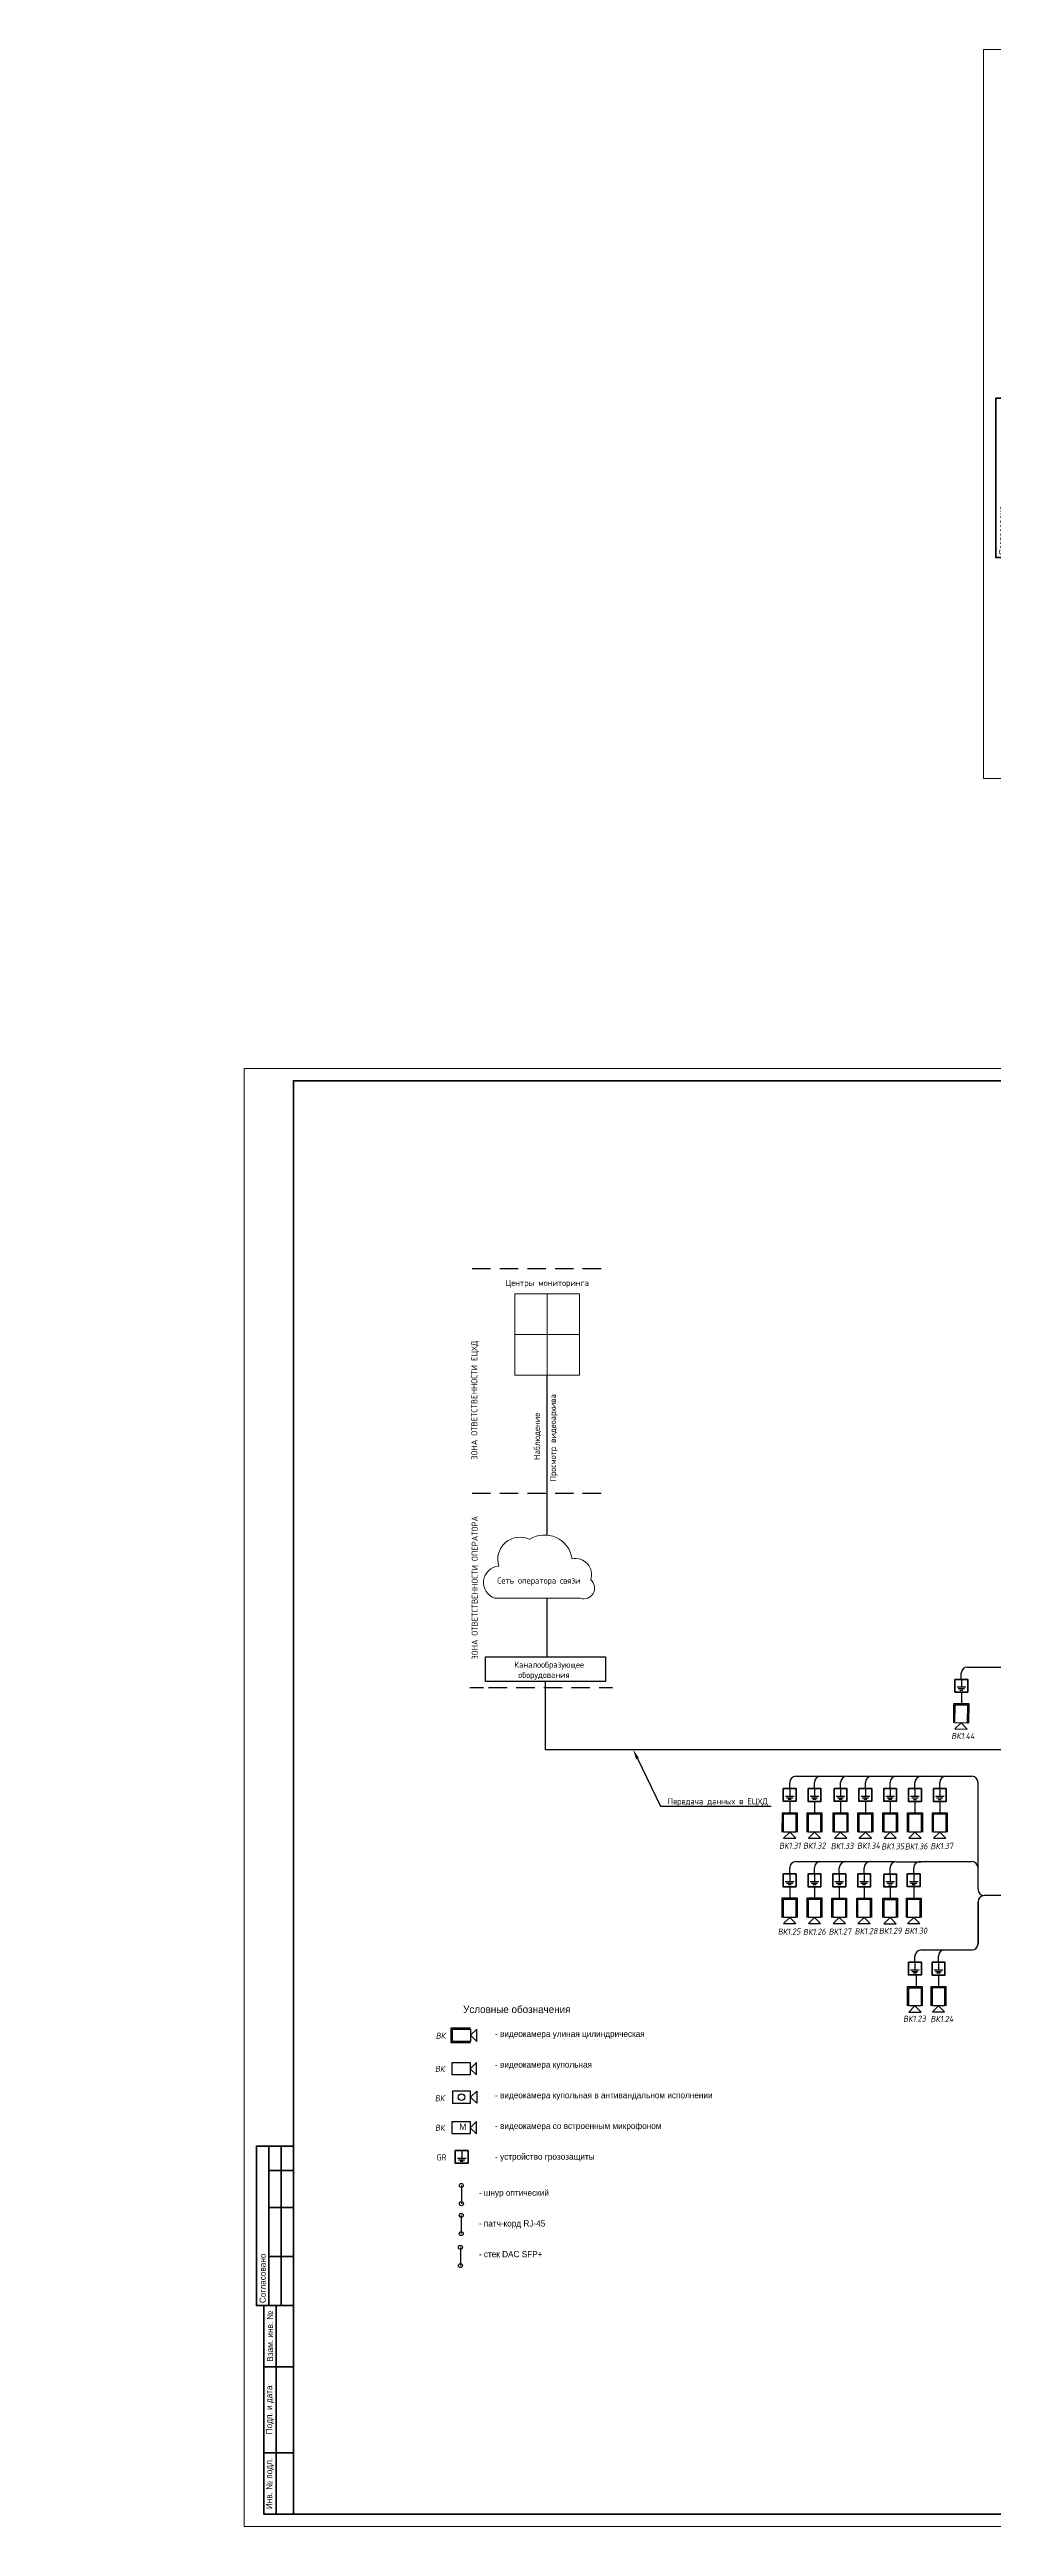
# Model space of a CAD drawing. Header units: millimetres. Extents: x -495897 to 1376592, y -28539 to 470976.
# Drawn here: x 349100 to 387531, y 339978 to 440888 of the extents above; entities that cross this region are included whole.
import ezdxf
from ezdxf import colors
from ezdxf.entities.mleader import LeaderData, LeaderLine
from ezdxf.enums import TextEntityAlignment as Align
from ezdxf.math import Vec2, Vec3

# ---------------------------------------------------------------- set-up
doc = ezdxf.new("R2010")
doc.units = ezdxf.units.MM
doc.set_wipeout_variables(frame=1)
for name, color, linetype, lineweight in [('__ФОРМАТ', 7, 'Continuous', 40), ('E-Безопасность-G', 153, 'Continuous', 35), ('E-Данные-G', 140, 'Continuous', 35), ('RC-Видеонаблюдение', 5, 'Continuous', 30), ('RC-Выноски', 7, 'Continuous', 0), ('RC-Линии_связи-Адресные', 5, 'Continuous', 30), ('лс', 5, 'Continuous', 30), ('НО ВН - ВК', 164, 'Continuous', 50)]:
    doc.layers.add(name, color=color, linetype=linetype, lineweight=lineweight)
for name, color, linetype in [('_ОС_1 этаж', 7, 'Continuous'), ('PDF _ОХР', 7, 'Continuous'), ('PDF _Текст', 7, 'Continuous'), ('RC-Позиционные_обозначения', 7, 'Continuous')]:
    doc.layers.add(name, color=color, linetype=linetype)
doc.layers.add('PDF _СОТ', color=7, linetype='Continuous', true_color=0xb82d00)
doc.layers.add('Границы листа', color=7, linetype='Continuous', lineweight=0, plot=False)
doc.styles.add('ALG_Mipgost', font='')
doc.styles.add('ICOCPEUR', font='isocpeur.ttf', dxfattribs={"height": 250})
doc.styles.add('ISOCPEUR', font='isocpeur.ttf', dxfattribs={"width": 0.9, "height": 350})
doc.styles.add('KOSTY_STYLE', font='isocpeur.ttf')
doc.styles.add('Mipgost', font='', dxfattribs={"height": 500})
doc.styles.add('Mipgost_5', font='', dxfattribs={"height": 250})
doc.styles.add('RubezhCAD', font='', dxfattribs={"oblique": 10})
doc.styles.get("Standard").update_dxf_attribs({"font": ''})
doc.styles.get('ALG_Mipgost').set_extended_font_data('Mipgost')
doc.styles.get('Mipgost').set_extended_font_data('Mipgost')
doc.styles.get('Mipgost_5').set_extended_font_data('Mipgost')
doc.styles.get('RubezhCAD').set_extended_font_data('GOST type A')
doc.styles.get('Standard').set_extended_font_data('GOST type B')

# ---------------------------------------------------------------- blocks, each defined once
blk = doc.blocks.new('*U992')
for p, q in [((5, 155), (5, 90)), ((15, 155), (15, 90))]:
    blk.add_line(p, q)
at = {"lineweight": -2}
for p, q in [((10, 155), (10, 90)), ((10, 145), (20, 145)), ((10, 130), (20, 130)), ((10, 110), (20, 110)), ((13, 90), (13, 5)), ((8, 65), (20, 65)), ((8, 30), (20, 30))]:
    blk.add_line(p, q, dxfattribs=at)
blk.add_lwpolyline([(20, 5), (836, 5), (836, 589), (20, 589)], close=True, dxfattribs=at)
for points in [[(20, 155), (5, 155), (5, 90), (8, 90)], [(20, 5), (8, 5), (8, 90), (20, 90)]]:
    blk.add_lwpolyline(points, dxfattribs=at)
at = {"layer": 'Границы листа'}
blk.add_lwpolyline([(841, 0), (0, 0), (0, 594), (841, 594)], close=True, dxfattribs=at)
at = {"lineweight": 30, "style": 'Mipgost_5'}
blk.add_text('Согласовано', height=2.5, rotation=90, dxfattribs=at).set_placement((7.5, 91), align=Align.MIDDLE_LEFT)
for s, p in [('Взам. инв. №', (10.5, 77.5)), ('Подп. и дата', (10.5, 47.5)), ('Инв. № подл.', (10.5, 17.5))]:
    blk.add_text(s, height=2.5, rotation=90, dxfattribs=at).set_placement(p, align=Align.MIDDLE)
at = {"lineweight": 13, "oblique": 10, "flags": 8}
blk.add_attdef('ФОРМАТ', (801.9, 1.1), '', height=3, dxfattribs=at)
blk = doc.blocks.new('RC-UGO-CAM-03')
blk.add_wipeout([(3.7, 0), (6.2, 2.5), (6.2, -2.5)])
blk.add_wipeout([(-3.7, -2.5), (-3.7, 2.5), (3.7, 2.5), (3.7, -2.5)])
for p, q in [((3.7, 0), (6.2, 2.5)), ((6.2, 2.5), (6.2, -2.5)), ((3.7, 0), (6.2, -2.5))]:
    blk.add_line(p, q)
blk.add_lwpolyline([(3.7, 3), (-4.2, 3), (-4.2, -3), (3.7, -3)])
blk.add_lwpolyline([(3.7, -2.5), (3.7, 2.5), (-3.7, 2.5), (-3.7, -2.5), (3.7, -2.5)], close=True)
blk.add_attdef('PSTN', text='', height=2.5).set_placement((4.6, 3.3), align=Align.BOTTOM_LEFT)
blk = doc.blocks.new('грозозащита')
blk.add_wipeout([(-262, 0), (-262, 520), (262, 520), (262, 0)])
at = {"color": 7}
for p, q in [((0, 201), (-177, 201)), ((0, 132), (-128, 132)), ((62, 70), (-62, 70)), ((0, 482), (0, 201)), ((177, 201), (0, 201)), ((124, 132), (0, 132))]:
    blk.add_line(p, q, dxfattribs=at)
at = {"layer": 'НО ВН - ВК'}
blk.add_line((-262, 0), (-262, 520), dxfattribs=at)
at = {"layer": 'НО ВН - ВК', "color": 6}
blk.add_lwpolyline([(-262, 520), (262, 520), (262, 0), (-262, 0)], close=True, dxfattribs=at)
blk = doc.blocks.new('RC-UGO-CAM-01')
at = {"color": 1}
blk.add_wipeout([(3.7, 0), (6.2, 2.5), (6.2, -2.5)], dxfattribs=at)
blk.add_wipeout([(-3.7, -2.5), (-3.7, 2.5), (3.7, 2.5), (3.7, -2.5)], dxfattribs=at)
for p, q in [((3.7, 0), (6.2, 2.5)), ((6.2, 2.5), (6.2, -2.5)), ((3.7, 0), (6.2, -2.5))]:
    blk.add_line(p, q, dxfattribs=at)
blk.add_lwpolyline([(3.7, -2.5), (3.7, 2.5), (-3.7, 2.5), (-3.7, -2.5), (3.7, -2.5)], close=True, dxfattribs=at)
blk.add_attdef('PSTN', text='', height=2.5).set_placement((4.6, 3.3), align=Align.BOTTOM_LEFT)
blk = doc.blocks.new('RC-UGO-CAM-02')
at = {"color": 1}
blk.add_wipeout([(-3.7, -2.5), (-3.7, 2.5), (3.7, 2.5), (3.7, -2.5)], dxfattribs=at)
for p, q in [((3.7, 0), (6.2, 2.5)), ((6.2, 2.5), (6.2, -2.5)), ((3.7, 0), (6.2, -2.5))]:
    blk.add_line(p, q, dxfattribs=at)
blk.add_lwpolyline([(3.7, -2.5), (3.7, 2.5), (-3.7, 2.5), (-3.7, -2.5), (3.7, -2.5)], close=True, dxfattribs=at)
blk.add_circle((0, 0), 1.33, dxfattribs=at)
blk.add_attdef('PSTN', text='', height=2.5).set_placement((4.6, 3.3), align=Align.BOTTOM_LEFT)
blk = doc.blocks.new('*U993')
for p, q in [((5, 155), (5, 90)), ((15, 155), (15, 90))]:
    blk.add_line(p, q)
at = {"lineweight": -2}
for p, q in [((10, 155), (10, 90)), ((10, 145), (20, 145)), ((10, 130), (20, 130)), ((10, 110), (20, 110)), ((13, 90), (13, 5)), ((8, 65), (20, 65)), ((8, 30), (20, 30))]:
    blk.add_line(p, q, dxfattribs=at)
blk.add_lwpolyline([(20, 5), (205, 5), (205, 292), (20, 292)], close=True, dxfattribs=at)
for points in [[(20, 155), (5, 155), (5, 90), (8, 90)], [(20, 5), (8, 5), (8, 90), (20, 90)]]:
    blk.add_lwpolyline(points, dxfattribs=at)
at = {"layer": 'Границы листа'}
blk.add_lwpolyline([(210, 0), (0, 0), (0, 297), (210, 297)], close=True, dxfattribs=at)
at = {"lineweight": 30, "style": 'Mipgost_5'}
blk.add_text('Согласовано', height=2.5, rotation=90, dxfattribs=at).set_placement((7.5, 91), align=Align.MIDDLE_LEFT)
for s, p in [('Взам. инв. №', (10.5, 77.5)), ('Подп. и дата', (10.5, 47.5)), ('Инв. № подл.', (10.5, 17.5))]:
    blk.add_text(s, height=2.5, rotation=90, dxfattribs=at).set_placement(p, align=Align.MIDDLE)
at = {"lineweight": 13, "oblique": 10, "flags": 8}
blk.add_attdef('ФОРМАТ', (170.9, 1.1), '', height=3, dxfattribs=at)

msp = doc.modelspace()

# ---------------------------------------------------------------- linework, layer by layer
at = {"layer": '_ОС_1 этаж'}
msp.add_lwpolyline([(366849.933, 374398.494), (366849.933, 375403.937), (371735.74, 375403.937), (371735.74, 374398.494)], close=True, dxfattribs=at)
at = {"layer": 'E-Безопасность-G', "color": 5}
msp.add_line((386909.014, 365431.634), (386907.336, 363714.316), dxfattribs=at)
at = {"layer": 'PDF _ОХР', "linetype": 'Continuous', "lineweight": 20}
for p, q in [((368049.122, 390194.533), (368049.122, 386879.204)), ((368049.122, 390194.533), (370672.519, 390194.533)), ((369360.821, 390194.533), (369360.821, 386879.204)), ((370672.519, 386879.204), (370672.519, 390194.533))]:
    msp.add_line(p, q, dxfattribs=at)
at = {"layer": 'PDF _ОХР', "color": 30, "linetype": 'Continuous', "lineweight": 30, "true_color": 0xf26722}
for points in [[(366306.065, 391229.782), (367057.426, 391229.782)], [(367430.984, 391229.782), (368182.346, 391229.782)], [(368555.904, 391229.782), (369307.265, 391229.782)], [(369680.824, 391229.782), (370432.185, 391229.782)], [(370805.743, 391229.782), (371557.105, 391229.782)], [(366306.065, 382073.887), (367057.426, 382073.887)], [(367430.984, 382073.887), (368182.346, 382073.887)], [(368555.904, 382073.887), (369307.265, 382073.887)], [(369680.824, 382073.887), (370432.185, 382073.887)], [(370805.743, 382073.887), (371557.105, 382073.887)], [(366215.503, 374157), (366762.07, 374157)], [(366976.772, 374157), (367728.133, 374157)], [(368101.691, 374157), (368853.053, 374157)], [(369226.611, 374157), (369977.972, 374157)], [(370351.53, 374157), (371102.892, 374157)], [(371476.45, 374157), (372023.017, 374157)]]:
    msp.add_lwpolyline(points, dxfattribs=at)
at = {"layer": 'PDF _ОХР', "linetype": 'Continuous', "lineweight": 20}
for points in [[(370672.519, 388534.746), (368049.122, 388534.746)], [(370672.519, 386879.204), (368049.122, 386879.204)], [(367229.673, 377790.913), (370723.292, 377790.913)]]:
    msp.add_lwpolyline(points, dxfattribs=at)
msp.add_lwpolyline([(368656.107, 380191.599, 0.6566260671), (367389.274, 379100.712, 0.8187952913), (367226.848, 377791.542)], format="xyb", dxfattribs=at)
for centre, radius, start, end in [((369260.896, 379249.064), 1122.797, 8.00352986, 122.57445556), ((370504.675, 378752.401), 664.339, 341.48803049, 101.64550361), ((370857.008, 378204.798), 435.11, 251.75170526, 50.07019337)]:
    msp.add_arc(centre, radius, start, end, dxfattribs=at)
at = {"layer": 'PDF _СОТ', "color": 6, "lineweight": 25}
msp.add_lwpolyline([(365867.889, 353868.717), (365866.831, 353126.565)], dxfattribs=at)
at = {"layer": 'PDF _СОТ', "color": 0, "lineweight": 25}
msp.add_lwpolyline([(365861.718, 352649.262), (365860.66, 351907.11)], dxfattribs=at)
at = {"layer": 'PDF _СОТ', "color": 32, "lineweight": 25, "true_color": 0xcd6928}
msp.add_lwpolyline([(365828.893, 351347.905), (365828.364, 350606.4)], dxfattribs=at)
at = {"layer": 'PDF _СОТ', "color": 6, "lineweight": 25}
for centre in [(365866.831, 353869.775), (365866.831, 353126.565)]:
    msp.add_circle(centre, 81.492, dxfattribs=at)
at = {"layer": 'PDF _СОТ', "color": 0, "lineweight": 25}
for centre in [(365860.66, 352650.32), (365860.66, 351907.11)]:
    msp.add_circle(centre, 81.492, dxfattribs=at)
at = {"layer": 'PDF _СОТ', "color": 32, "lineweight": 25, "true_color": 0xcd6928}
for centre in [(365827.835, 351348.964), (365828.364, 350606.4)]:
    msp.add_circle(centre, 81.492, dxfattribs=at)
at = {"layer": 'RC-Линии_связи-Адресные', "color": 5}
for p, q in [((386222.272, 374485.381), (386222.272, 374737.228)), ((386472.272, 374987.228), (406041.377, 374994.742)), ((379486.1, 370540.123), (380496.266, 370540.123)), ((380496.266, 370540.123), (381506.432, 370540.123)), ((381556.432, 370539.655), (382566.597, 370539.655)), ((382566.597, 370539.21), (383576.763, 370539.21)), ((383576.788, 370539.21), (384586.954, 370539.21)), ((384586.954, 370538.764), (385597.12, 370538.764)), ((385597.12, 370539.21), (386658.356, 370539.21)), ((379236.1, 370038.276), (379236.1, 370290.123)), ((380246.266, 370038.276), (380246.266, 370290.123)), ((381306.432, 370037.809), (381306.432, 370289.655)), ((382316.597, 370037.363), (382316.597, 370289.21)), ((383326.788, 370037.363), (383326.788, 370289.21)), ((384336.954, 370036.918), (384336.954, 370288.764)), ((385347.12, 370037.363), (385347.12, 370289.21)), ((386909.171, 365940.493), (386908.24, 370281.588)), ((379235.11, 366563.684), (379235.11, 366815.53)), ((379485.11, 367065.53), (380495.276, 367065.53)), ((380245.276, 366563.684), (380245.276, 366815.53)), ((380495.276, 367065.53), (381505.442, 367065.53)), ((381255.441, 366561.456), (381255.441, 366813.303)), ((382265.607, 366561.456), (382265.607, 366813.303)), ((383326.009, 366558.422), (383326.009, 366810.268)), ((384285.94, 366563.684), (384285.94, 366815.53)), ((394664.529, 365681.634), (387159.014, 365681.634)), ((384584.928, 363464.296), (386657.336, 363464.316)), ((385545.088, 363464.314), (386660.181, 363464.332)), ((384334.928, 362962.449), (384334.928, 363214.296)), ((385295.094, 362962.471), (385295.094, 363214.318))]:
    msp.add_line(p, q, dxfattribs=at)
for centre, start, end in [((386472.272, 374737.228), 90, 180), ((379486.1, 370290.123), 90, 180), ((380496.266, 370290.123), 90, 180), ((381556.432, 370289.655), 90, 180), ((382566.597, 370289.21), 90, 180), ((383576.788, 370289.21), 90, 180), ((384586.954, 370288.764), 90, 180), ((385597.12, 370289.21), 90, 180), ((386658.356, 370289.21), 0, 90), ((379485.11, 366815.53), 90, 180), ((380495.276, 366815.53), 90, 180), ((381505.441, 366813.303), 90, 180), ((386657.341, 366813.303), 0, 90), ((387159.014, 365931.634), 180, 270), ((387159.014, 365431.634), 90, 180), ((384584.928, 363214.296), 90, 180), ((385545.094, 363214.318), 90, 180), ((386657.336, 363714.316), 270, 0)]:
    msp.add_arc(centre, 250, start, end, dxfattribs=at)
at = {"layer": 'лс', "color": 4}
for points in [[(369360.821, 380367.405), (369360.821, 386879.204)], [(369360.821, 375403.937), (369360.821, 377790.913)]]:
    msp.add_lwpolyline(points, dxfattribs=at)

# ---------------------------------------------------------------- block references
at = {"layer": '__ФОРМАТ', "lineweight": 60, "xscale": 99.9999999999996, "yscale": 99.9999999999996, "zscale": 99.9999999999996}
for name, p in [('*U993', (387132.767, 411188.297)), ('*U992', (357025.265, 339977.767))]:
    msp.add_blockref(name, p, dxfattribs=at)

# ---------------------------------------------------------------- texts
at = {"color": 7, "lineweight": 13, "insert": (368124.365, 361041.859), "char_height": 300, "width": 20045.34514, "attachment_point": 5, "style": 'ALG_Mipgost'}
msp.add_mtext('Условные обозначения', dxfattribs=at)
at = {"color": 0, "lineweight": 30, "insert": (365059.714, 355013.42), "char_height": 250, "width": 479.75, "attachment_point": 5, "style": 'ISOCPEUR'}
msp.add_mtext('GR', dxfattribs=at)
at = {"layer": 'E-Данные-G', "color": 7, "lineweight": 20, "char_height": 250, "width": 26159.17703, "attachment_point": 1, "style": 'Mipgost'}
for s, insert in [('\\pi13079.58852;\\P\\pi0;\\P- видеокамера улиная цилиндрическая\\P\\P\\P- видеокамера купольная\\P\\P\\P- видеокамера купольная в антивандальном исполнении\\P\\P\\P- видеокамера со встроенным микрофоном\\P\\P\\P- устройство грозозащиты', (367238.167, 361006.059)), ('\\pi13079.58852;\\P\\pi0;\\P\\P\\P\\P- шнур оптический\\P\\P\\P- патч-корд RJ-45\\P\\P\\P- стек DAC SFP+', (366577.251, 355781.539))]:
    msp.add_mtext(s, dxfattribs=dict(at, insert=insert))
at = {"layer": 'PDF _Текст', "linetype": 'Continuous', "lineweight": 20, "char_height": 250, "attachment_point": 7, "style": 'KOSTY_STYLE'}
for s, insert in [('Центры мониторинга', (367660.021, 390449.338)), ('Сеть оператора связи', (367332.287, 378321.062)), ('Каналообразующее\\P оборудования', (368025.783, 374475.709))]:
    msp.add_mtext(s, dxfattribs=dict(at, insert=insert))
at = {"layer": 'PDF _Текст', "linetype": 'Continuous', "lineweight": 20, "char_height": 250, "attachment_point": 7, "rotation": 90, "style": 'KOSTY_STYLE'}
for s, insert in [('ЗОНА ОТВЕТСТВЕННОСТИ ЕЦХД', (366588.418, 383436.525)), ('Просмотр видеоархива', (369790.948, 382552.322)), ('Наблюдение', (369108.509, 383426.787)), ('ЗОНА ОТВЕТСТВЕННОСТИ ОПЕРАТОРА', (366538.415, 375294.654))]:
    msp.add_mtext(s, dxfattribs=dict(at, insert=insert))

# ---------------------------------------------------------------- next in the draw order: block references
msp.add_blockref('грозозащита', (365881.808, 354772.224))
at = {"layer": 'RC-Видеонаблюдение'}
ref = msp.add_blockref('RC-UGO-CAM-03', (386219.53, 373083.401), dxfattribs=dict(at, xscale=-99.99999999999999, yscale=99.99999999999999, zscale=99.99999999999999, rotation=89.25697886870562))
ref.add_attrib('PSTN', 'ВК1.44', (385816.768, 372055.56), dxfattribs={"layer": 'RC-Позиционные_обозначения', "height": 250, "style": 'RubezhCAD', "oblique": 10})
ref = msp.add_blockref('RC-UGO-CAM-03', (382316.434, 368635.383), dxfattribs=dict(at, xscale=-99.99999999999997, yscale=99.99999999999999, zscale=99.99999999999999, rotation=89.97472974146261))
ref.add_attrib('PSTN', 'ВК1.34', (381980.32, 367582.732), dxfattribs={"layer": 'RC-Позиционные_обозначения', "height": 250, "rotation": 0.71775087, "style": 'RubezhCAD', "oblique": 10})
ref = msp.add_blockref('RC-UGO-CAM-03', (379234.922, 365161.704), dxfattribs=dict(at, xscale=-99.99999999999997, yscale=99.99999999999999, zscale=99.99999999999999, rotation=89.97472974146261))
ref.add_attrib('PSTN', 'ВК1.25', (378751.419, 364081.972), dxfattribs={"layer": 'RC-Позиционные_обозначения', "height": 250, "rotation": 0.71775087, "style": 'RubezhCAD', "oblique": 10})
ref = msp.add_blockref('RC-UGO-CAM-03', (384334.975, 361553.7), dxfattribs=dict(at, xscale=-99.99999999999997, yscale=99.99999999999999, zscale=99.99999999999999, rotation=89.97472974146261))
ref.add_attrib('PSTN', 'ВК1.23', (383855.979, 360532.158), dxfattribs={"layer": 'RC-Позиционные_обозначения', "height": 250, "rotation": 0.71775087, "style": 'RubezhCAD', "oblique": 10})
ref = msp.add_blockref('RC-UGO-CAM-03', (365874.665, 359986.981), dxfattribs=dict(at, xscale=-99.99999999999999, yscale=99.99999999999999, zscale=99.99999999999999, rotation=180))
ref.add_attrib('PSTN', 'ВК', (364825.158, 359842.028), dxfattribs={"layer": 'RC-Позиционные_обозначения', "height": 250, "rotation": 0.74302113, "style": 'RubezhCAD', "oblique": 10})
ref = msp.add_blockref('RC-UGO-CAM-01', (365857.04, 358624.366), dxfattribs=dict(at, xscale=-100, yscale=100, zscale=100, rotation=180))
ref.add_attrib('PSTN', 'ВК', (364794.598, 358493.299), dxfattribs={"layer": 'RC-Позиционные_обозначения', "height": 250, "style": 'RubezhCAD', "oblique": 10})
ref = msp.add_blockref('RC-UGO-CAM-02', (365871.114, 357467.023), dxfattribs=dict(at, xscale=100, yscale=100, zscale=100))
ref.add_attrib('PSTN', 'ВК', (364791.44, 357298.933), dxfattribs={"layer": 'RC-Позиционные_обозначения', "height": 250, "rotation": 0.94291701, "style": 'RubezhCAD', "oblique": 10})
ref = msp.add_blockref('RC-UGO-CAM-01', (365857.04, 356224.437), dxfattribs=dict(at, xscale=-100, yscale=100, zscale=100, rotation=180))
ref.add_attrib('PSTN', 'ВК', (364794.598, 356093.37), dxfattribs={"layer": 'RC-Позиционные_обозначения', "height": 250, "style": 'RubezhCAD', "oblique": 10})

# ---------------------------------------------------------------- next in the draw order: linework, layer by layer
at = {"layer": 'RC-Линии_связи-Адресные'}
for p, q in [((386225.032, 373969.103), (386225.032, 373507.65)), ((382316.596, 369521.12), (382316.596, 369059.668)), ((379235.109, 366042.013), (379235.109, 365580.561)), ((384385.162, 362439.415), (384385.162, 361977.963))]:
    msp.add_line(p, q, dxfattribs=at)
at = {"layer": 'лс', "color": 4}
msp.add_lwpolyline([(394664.529, 371621.683), (369292.836, 371621.683), (369292.836, 371621.683), (369292.836, 374398.494)], dxfattribs=at)

# ---------------------------------------------------------------- next in the draw order: block references
at = {"layer": 'RC-Видеонаблюдение'}
ref = msp.add_blockref('RC-UGO-CAM-03', (381306.269, 368635.829), dxfattribs=dict(at, xscale=-99.99999999999997, yscale=99.99999999999999, zscale=99.99999999999999, rotation=89.97472974146261))
ref.add_attrib('PSTN', 'ВК1.33', (380908.718, 367568.644), dxfattribs={"layer": 'RC-Позиционные_обозначения', "height": 250, "rotation": 0.71775087, "style": 'RubezhCAD', "oblique": 10})
ref = msp.add_blockref('RC-UGO-CAM-03', (383326.6, 368635.383), dxfattribs=dict(at, xscale=-99.99999999999997, yscale=99.99999999999999, zscale=99.99999999999999, rotation=89.97472974146261))
ref.add_attrib('PSTN', 'ВК1.35', (382967.321, 367554.553), dxfattribs={"layer": 'RC-Позиционные_обозначения', "height": 250, "rotation": 0.71775087, "style": 'RubezhCAD', "oblique": 10})
ref = msp.add_blockref('RC-UGO-CAM-03', (380245.088, 365161.704), dxfattribs=dict(at, xscale=-99.99999999999997, yscale=99.99999999999999, zscale=99.99999999999999, rotation=89.97472974146261))
ref.add_attrib('PSTN', 'ВК1.26', (379780.718, 364070.226), dxfattribs={"layer": 'RC-Позиционные_обозначения', "height": 250, "rotation": 0.71775087, "style": 'RubezhCAD', "oblique": 10})
ref = msp.add_blockref('RC-UGO-CAM-03', (385294.906, 361560.491), dxfattribs=dict(at, xscale=-99.99999999999997, yscale=99.99999999999999, zscale=99.99999999999999, rotation=89.97472974146261))
ref.add_attrib('PSTN', 'ВК1.24', (384969.882, 360521.777), dxfattribs={"layer": 'RC-Позиционные_обозначения', "height": 250, "rotation": 0.71775087, "style": 'RubezhCAD', "oblique": 10})

# ---------------------------------------------------------------- next in the draw order: texts
at = {"layer": 'E-Данные-G', "color": 1, "lineweight": 20, "insert": (365787.9, 356381.579), "char_height": 250, "attachment_point": 1, "style": 'Mipgost'}
msp.add_mtext('М', dxfattribs=at)

# ---------------------------------------------------------------- next in the draw order: leaders
at = {"layer": 'RC-Выноски', "linetype": 'Continuous', "ltscale": 15}
ml = msp.add_multileader_mtext('Standard', dxfattribs=at)
ml.set_content('В ЛВС здания школы', color=256, style='Mipgost_5')
ml.set_leader_properties()
ml.build(insert=Vec2(0, 0))
ml.multileader.update_dxf_attribs({"has_text_frame": 1, "text_left_attachment_type": 6, "text_right_attachment_type": 6, "dogleg_length": 2, "arrow_head_size": 400, "scale": 100})
ctx = ml.context
ctx.base_point, ctx.scale, ctx.char_height, ctx.arrow_head_size, ctx.landing_gap_size, ctx.plane_origin = Vec3(408469.171, 372490.934), 100, 250, 400, 100, Vec3(-116420.439, 333728.374)
ctx.left_attachment, ctx.right_attachment, ctx.text_align_type = 6, 6, 2
notes = []
notes.append((ctx, [(1, (1, 1, 0), (411431.849, 372490.934), (-1, 0), 200, [(0, [(411431.849, 370475.664)], 0, [])])]))
ctx.mtext.insert, ctx.mtext.width, ctx.mtext.alignment, ctx.mtext.flow_direction = Vec3(411131.849, 372790.934), 4609.04485, 3, 5
for ctx, leaders in notes:
    for number, flags, end, landing, length, lines in leaders:
        leader = LeaderData()
        leader.index, (leader.has_last_leader_line, leader.has_dogleg_vector, leader.attachment_direction) = number, flags
        leader.last_leader_point, leader.dogleg_vector, leader.dogleg_length = Vec3(end), Vec3(landing), length
        for number, points, colour, breaks in lines:
            line = LeaderLine()
            line.index, line.vertices, line.color, line.breaks = number, Vec3.list(points), colors.encode_raw_color(colour), breaks
            leader.lines.append(line)
        ctx.leaders.append(leader)

# ---------------------------------------------------------------- next in the draw order: linework, layer by layer
at = {"layer": 'RC-Линии_связи-Адресные'}
for p, q in [((381306.456, 369521.566), (381306.456, 369060.114)), ((383326.787, 369521.12), (383326.787, 369059.668)), ((380245.275, 366042.013), (380245.275, 365580.561)), ((385295.093, 362442.471), (385295.093, 361981.019))]:
    msp.add_line(p, q, dxfattribs=at)
at = {"layer": 'RC-Линии_связи-Адресные', "color": 5}
msp.add_line((381505.441, 367063.303), (382515.607, 367063.303), dxfattribs=at)
msp.add_arc((382515.607, 366813.303), 250, 90, 180, dxfattribs=at)

# ---------------------------------------------------------------- next in the draw order: block references
msp.add_blockref('грозозащита', (386225.032, 373969.103))
at = {"layer": 'RC-Видеонаблюдение'}
ref = msp.add_blockref('RC-UGO-CAM-03', (380246.103, 368636.296), dxfattribs=dict(at, xscale=-99.99999999999997, yscale=99.99999999999999, zscale=99.99999999999999, rotation=89.97472974146261))
ref.add_attrib('PSTN', 'ВК1.32', (379780.718, 367582.732), dxfattribs={"layer": 'RC-Позиционные_обозначения', "height": 250, "rotation": 0.71775087, "style": 'RubezhCAD', "oblique": 10})
ref = msp.add_blockref('RC-UGO-CAM-03', (384336.766, 368635.383), dxfattribs=dict(at, xscale=-99.99999999999997, yscale=99.99999999999999, zscale=99.99999999999999, rotation=89.97472974146261))
ref.add_attrib('PSTN', 'ВК1.36', (383926.123, 367554.553), dxfattribs={"layer": 'RC-Позиционные_обозначения', "height": 250, "rotation": 0.71775087, "style": 'RubezhCAD', "oblique": 10})
ref = msp.add_blockref('RC-UGO-CAM-03', (381255.253, 365159.476), dxfattribs=dict(at, xscale=-99.99999999999997, yscale=99.99999999999999, zscale=99.99999999999999, rotation=89.97472974146261))
ref.add_attrib('PSTN', 'ВК1.27', (380824.119, 364084.317), dxfattribs={"layer": 'RC-Позиционные_обозначения', "height": 250, "rotation": 0.71775087, "style": 'RubezhCAD', "oblique": 10})

# ---------------------------------------------------------------- next in the draw order: linework, layer by layer
at = {"layer": 'RC-Линии_связи-Адресные'}
for p, q in [((380246.265, 369518.276), (380246.265, 369056.824)), ((384336.953, 369516.918), (384336.953, 369055.465)), ((381255.44, 366042.013), (381255.44, 365580.561))]:
    msp.add_line(p, q, dxfattribs=at)
at = {"layer": 'RC-Линии_связи-Адресные', "color": 5}
for p, q in [((382515.607, 367063.303), (383525.773, 367063.303)), ((383576.009, 367060.268), (384586.175, 367060.268))]:
    msp.add_line(p, q, dxfattribs=at)
msp.add_arc((383576.009, 366810.268), 250, 90, 180, dxfattribs=at)

# ---------------------------------------------------------------- next in the draw order: block references
msp.add_blockref('грозозащита', (385295.093, 362442.471))
at = {"layer": 'RC-Видеонаблюдение'}
ref = msp.add_blockref('RC-UGO-CAM-03', (379235.937, 368636.296), dxfattribs=dict(at, xscale=-99.99999999999997, yscale=99.99999999999999, zscale=99.99999999999999, rotation=89.97472974146261))
ref.add_attrib('PSTN', 'ВК1.31', (378807.819, 367582.732), dxfattribs={"layer": 'RC-Позиционные_обозначения', "height": 250, "rotation": 0.71775087, "style": 'RubezhCAD', "oblique": 10})
ref = msp.add_blockref('RC-UGO-CAM-03', (385346.932, 368635.383), dxfattribs=dict(at, xscale=-99.99999999999997, yscale=99.99999999999999, zscale=99.99999999999999, rotation=89.97472974146261))
ref.add_attrib('PSTN', 'ВК1.37', (384969.52, 367568.644), dxfattribs={"layer": 'RC-Позиционные_обозначения', "height": 250, "rotation": 0.71775087, "style": 'RubezhCAD', "oblique": 10})
ref = msp.add_blockref('RC-UGO-CAM-03', (382265.419, 365159.476), dxfattribs=dict(at, xscale=-99.99999999999997, yscale=99.99999999999999, zscale=99.99999999999999, rotation=89.97472974146261))
ref.add_attrib('PSTN', 'ВК1.28', (381881.618, 364098.406), dxfattribs={"layer": 'RC-Позиционные_обозначения', "height": 250, "rotation": 0.71775087, "style": 'RubezhCAD', "oblique": 10})

# ---------------------------------------------------------------- next in the draw order: linework, layer by layer
at = {"layer": 'RC-Линии_связи-Адресные'}
for p, q in [((379236.124, 369522.034), (379236.124, 369060.581)), ((385347.119, 369517.363), (385347.119, 369055.911)), ((382265.606, 366042.013), (382265.606, 365580.561))]:
    msp.add_line(p, q, dxfattribs=at)
at = {"layer": 'RC-Линии_связи-Адресные', "color": 5}
msp.add_line((384535.94, 367065.53), (386657.341, 367063.303), dxfattribs=at)
msp.add_arc((384535.94, 366815.53), 250, 90, 180, dxfattribs=at)

# ---------------------------------------------------------------- next in the draw order: block references
msp.add_blockref('грозозащита', (384334.927, 362446.206))
at = {"layer": 'RC-Видеонаблюдение'}
ref = msp.add_blockref('RC-UGO-CAM-03', (383325.82, 365152.685), dxfattribs=dict(at, xscale=-99.99999999999997, yscale=99.99999999999999, zscale=99.99999999999999, rotation=89.97472974146261))
ref.add_attrib('PSTN', 'ВК1.29', (382868.62, 364112.495), dxfattribs={"layer": 'RC-Позиционные_обозначения', "height": 250, "rotation": 0.71775087, "style": 'RubezhCAD', "oblique": 10})

# ---------------------------------------------------------------- next in the draw order: leaders
at = {"layer": 'RC-Выноски', "linetype": 'Continuous', "ltscale": 15}
ml = msp.add_multileader_mtext('Standard', dxfattribs=at)
ml.set_content('Передача данных в ЕЦХД', color=256, style='ICOCPEUR')
ml.set_leader_properties()
ml.build(insert=Vec2(0, 0))
ml.multileader.update_dxf_attribs({"has_text_frame": 1, "text_left_attachment_type": 6, "text_right_attachment_type": 6, "dogleg_length": 2, "arrow_head_size": 400, "scale": 100})
ctx = ml.context
ctx.base_point, ctx.scale, ctx.char_height, ctx.arrow_head_size, ctx.landing_gap_size, ctx.plane_origin = Vec3(374170.835, 369319.873), 100, 250, 400, 100, Vec3(-154723.748, 334373.641)
ctx.left_attachment, ctx.right_attachment = 6, 6
notes = []
notes.append((ctx, [(0, (1, 1, 0), (373970.835, 369319.873), (1, 0), 200, [(0, [(372863.792, 371621.683)], 0, [])])]))
ctx.mtext.insert, ctx.mtext.width, ctx.mtext.flow_direction = Vec3(374270.835, 369644.873), 4609.04485, 5
for ctx, leaders in notes:
    for number, flags, end, landing, length, lines in leaders:
        leader = LeaderData()
        leader.index, (leader.has_last_leader_line, leader.has_dogleg_vector, leader.attachment_direction) = number, flags
        leader.last_leader_point, leader.dogleg_vector, leader.dogleg_length = Vec3(end), Vec3(landing), length
        for number, points, colour, breaks in lines:
            line = LeaderLine()
            line.index, line.vertices, line.color, line.breaks = number, Vec3.list(points), colors.encode_raw_color(colour), breaks
            leader.lines.append(line)
        ctx.leaders.append(leader)

# ---------------------------------------------------------------- next in the draw order: linework, layer by layer
at = {"layer": 'RC-Линии_связи-Адресные'}
msp.add_line((383326.008, 366038.422), (383326.008, 365576.97), dxfattribs=at)

# ---------------------------------------------------------------- next in the draw order: block references
for p in [(379236.124, 369522.034), (381306.456, 369521.566), (382265.606, 366042.013)]:
    msp.add_blockref('грозозащита', p)
at = {"layer": 'RC-Видеонаблюдение'}
ref = msp.add_blockref('RC-UGO-CAM-03', (384285.751, 365159.476), dxfattribs=dict(at, xscale=-99.99999999999997, yscale=99.99999999999999, zscale=99.99999999999999, rotation=89.97472974146261))
ref.add_attrib('PSTN', 'ВК1.30', (383912.021, 364112.495), dxfattribs={"layer": 'RC-Позиционные_обозначения', "height": 250, "rotation": 0.71775087, "style": 'RubezhCAD', "oblique": 10})

# ---------------------------------------------------------------- next in the draw order: linework, layer by layer
at = {"layer": 'RC-Линии_связи-Адресные'}
msp.add_line((384285.938, 366045.213), (384285.938, 365583.761), dxfattribs=at)

# ---------------------------------------------------------------- next in the draw order: block references
for p in [(380246.265, 369518.276), (382316.596, 369521.12), (381255.44, 366042.013)]:
    msp.add_blockref('грозозащита', p)

# ---------------------------------------------------------------- next in the draw order: block references
for p in [(383326.787, 369521.12), (380245.275, 366042.013), (384285.938, 366045.213)]:
    msp.add_blockref('грозозащита', p)

# ---------------------------------------------------------------- next in the draw order: block references
for p in [(384336.953, 369516.918), (379235.109, 366042.013), (383326.008, 366038.422)]:
    msp.add_blockref('грозозащита', p)

# ---------------------------------------------------------------- next in the draw order: block references
msp.add_blockref('грозозащита', (385347.119, 369517.363))

doc.saveas('drawing.dxf')
